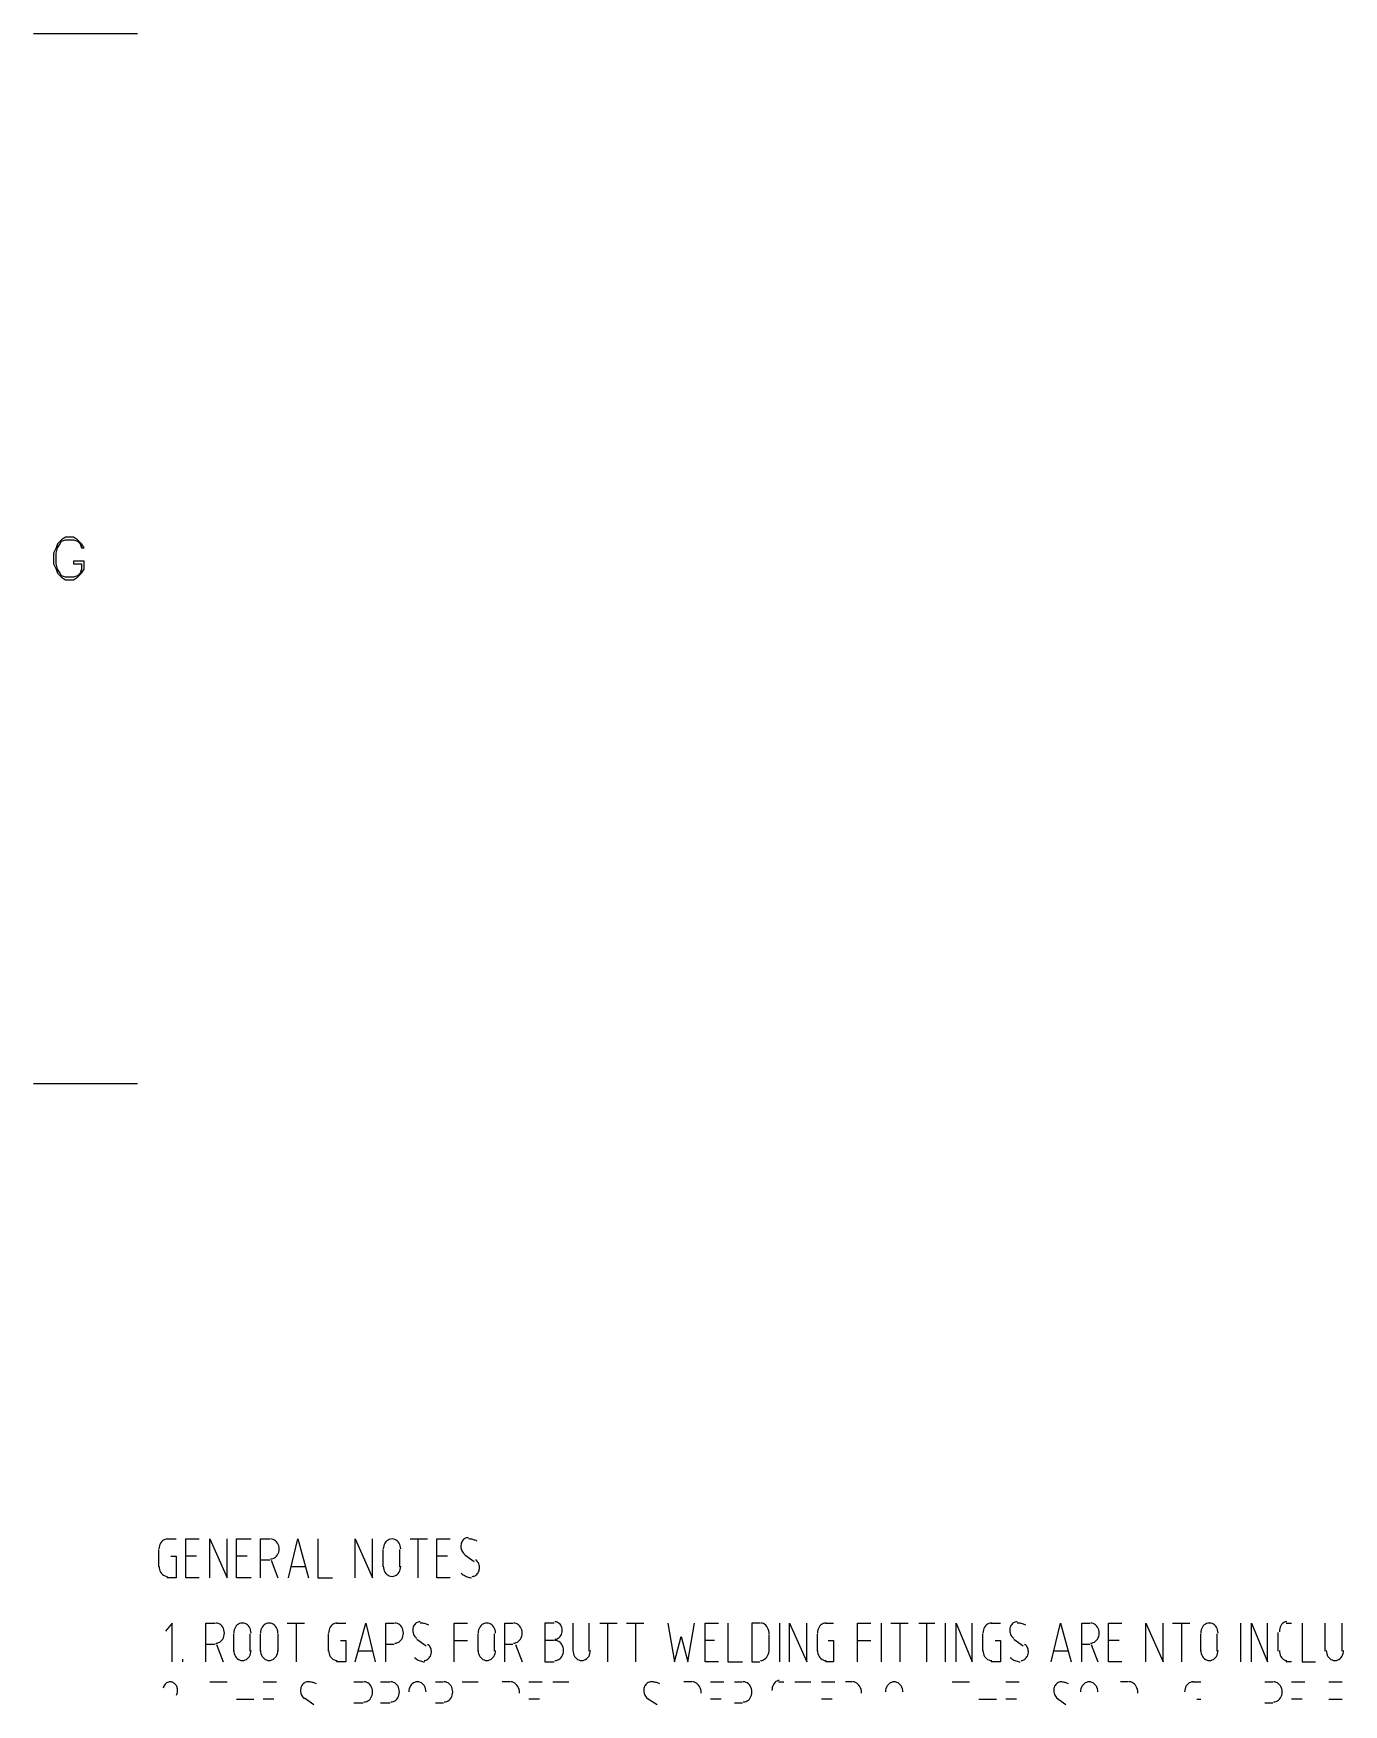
# Model space of a CAD drawing. Header units: millimetres. Extents: x 43 to 869, y -758 to -34.
# Drawn here: x 42.9 to 160.6, y -757.7 to -607.6 of the extents above; entities that cross this region are included whole.
import ezdxf

# ---------------------------------------------------------------- set-up
doc = ezdxf.new("R2010")
doc.units = ezdxf.units.MM
doc.layers.add('PDF_LINES', color=4, linetype='Continuous')

msp = doc.modelspace()

# ---------------------------------------------------------------- linework, layer by layer
at = {"layer": 'PDF_LINES'}
for p, q in [((42.88, -607.6), (52.24, -607.6)), ((45.76, -652.84), (45.4, -653.08)), ((46.48, -652.84), (45.76, -652.84)), ((46.84, -653.08), (46.48, -652.84)), ((44.92, -653.8), (44.68, -654.28)), ((44.68, -654.28), (44.68, -655.24)), ((45.04, -653.44), (44.92, -653.8)), ((44.92, -654.28), (45.04, -653.8)), ((44.92, -655.24), (44.92, -654.28)), ((45.4, -653.08), (45.04, -653.44)), ((45.04, -653.8), (45.28, -653.44)), ((45.28, -653.44), (45.4, -653.2)), ((45.4, -653.2), (45.76, -653.08)), ((45.76, -653.08), (46.48, -653.08)), ((46.48, -653.08), (46.84, -653.2)), ((47.2, -653.44), (46.84, -653.08)), ((46.84, -653.2), (47.08, -653.44)), ((47.08, -653.44), (47.2, -653.8)), ((47.44, -653.8), (47.2, -653.44)), ((47.2, -653.8), (47.44, -653.8)), ((44.68, -655.24), (44.92, -655.72)), ((45.04, -655.72), (44.92, -655.24)), ((44.92, -655.72), (45.04, -656.08)), ((45.28, -656.08), (45.04, -655.72)), ((46.48, -655), (46.48, -655.24)), ((47.44, -655), (46.48, -655)), ((46.48, -655.24), (47.2, -655.24)), ((47.2, -655.72), (47.08, -656.08)), ((47.2, -655.24), (47.2, -655.72)), ((47.2, -656.08), (47.44, -655.72)), ((47.44, -655.72), (47.44, -655)), ((45.04, -656.08), (45.4, -656.44)), ((45.4, -656.32), (45.28, -656.08)), ((45.76, -656.44), (45.4, -656.32)), ((45.4, -656.44), (45.76, -656.68)), ((46.48, -656.44), (45.76, -656.44)), ((45.76, -656.68), (46.48, -656.68)), ((46.84, -656.32), (46.48, -656.44)), ((46.48, -656.68), (46.84, -656.44)), ((47.08, -656.08), (46.84, -656.32)), ((46.84, -656.44), (47.2, -656.08)), ((42.88, -701.92), (52.24, -701.92)), ((54.48, -743.01), (54.39, -743.1)), ((54.58, -742.94), (54.48, -743.01)), ((54.69, -742.89), (54.58, -742.94)), ((54.81, -742.85), (54.69, -742.89)), ((54.94, -742.84), (54.81, -742.85)), ((54.88, -742.84), (55.72, -742.84)), ((56.56, -746.32), (56.56, -742.84)), ((56.56, -742.84), (57.76, -742.84)), ((58.72, -746.32), (58.72, -742.84)), ((58.72, -742.84), (60.28, -746.32)), ((60.28, -746.32), (60.28, -742.84)), ((61.12, -746.32), (61.12, -742.84)), ((61.12, -742.84), (62.44, -742.84)), ((63.28, -746.32), (63.28, -742.84)), ((63.28, -742.84), (64.12, -742.84)), ((64.31, -742.85), (64.18, -742.84)), ((64.43, -742.89), (64.31, -742.85)), ((64.54, -742.94), (64.43, -742.89)), ((64.64, -743.01), (64.54, -742.94)), ((64.73, -743.1), (64.64, -743.01)), ((65.8, -746.32), (66.64, -742.84)), ((66.64, -742.84), (67.6, -746.32)), ((68.44, -742.84), (68.44, -746.32)), ((71.8, -746.32), (71.8, -742.84)), ((71.8, -742.84), (73.36, -746.32)), ((73.36, -746.32), (73.36, -742.84)), ((74.64, -743.01), (74.55, -743.1)), ((74.74, -742.94), (74.64, -743.01)), ((74.85, -742.89), (74.74, -742.94)), ((74.97, -742.85), (74.85, -742.89)), ((75.1, -742.84), (74.97, -742.85)), ((75.23, -742.85), (75.1, -742.84)), ((75.35, -742.89), (75.23, -742.85)), ((75.46, -742.94), (75.35, -742.89)), ((75.56, -743.01), (75.46, -742.94)), ((75.65, -743.1), (75.56, -743.01)), ((76.72, -742.84), (78.28, -742.84)), ((77.44, -746.32), (77.44, -742.84)), ((79.12, -746.32), (79.12, -742.84)), ((79.12, -742.84), (80.32, -742.84)), ((81.41, -743.04), (81.36, -743.12)), ((81.47, -742.96), (81.41, -743.04)), ((81.53, -742.89), (81.47, -742.96)), ((81.6, -742.83), (81.53, -742.89)), ((81.68, -742.78), (81.6, -742.83)), ((81.76, -742.75), (81.68, -742.78)), ((81.85, -742.73), (81.76, -742.75)), ((81.94, -742.72), (81.85, -742.73)), ((82.04, -742.84), (81.96, -742.84)), ((82.12, -742.85), (82.04, -742.84)), ((82.2, -742.86), (82.12, -742.85)), ((82.27, -742.87), (82.2, -742.86)), ((82.35, -742.89), (82.27, -742.87)), ((82.43, -742.91), (82.35, -742.89)), ((82.51, -742.94), (82.43, -742.91)), ((82.58, -742.96), (82.51, -742.94)), ((82.66, -742.99), (82.58, -742.96)), ((82.73, -743.03), (82.66, -742.99)), ((54.17, -743.59), (54.16, -743.74)), ((54.16, -745.36), (54.16, -743.8)), ((54.2, -743.46), (54.17, -743.59)), ((54.25, -743.33), (54.2, -743.46)), ((54.31, -743.21), (54.25, -743.33)), ((54.39, -743.1), (54.31, -743.21)), ((55.24, -744.4), (55.72, -744.4)), ((55.72, -744.4), (55.72, -746.32)), ((57.52, -744.4), (56.56, -744.4)), ((62.08, -744.4), (61.12, -744.4)), ((64.31, -744.63), (64.43, -744.59)), ((64.43, -744.59), (64.54, -744.54)), ((64.54, -744.54), (64.64, -744.47)), ((64.64, -744.47), (64.73, -744.38)), ((64.81, -743.21), (64.73, -743.1)), ((64.73, -744.38), (64.81, -744.27)), ((64.87, -743.33), (64.81, -743.21)), ((64.81, -744.27), (64.87, -744.15)), ((64.92, -743.46), (64.87, -743.33)), ((64.87, -744.15), (64.92, -744.02)), ((64.95, -743.59), (64.92, -743.46)), ((64.92, -744.02), (64.95, -743.89)), ((64.96, -743.74), (64.95, -743.59)), ((64.95, -743.89), (64.96, -743.74)), ((74.33, -743.59), (74.32, -743.74)), ((74.32, -745.36), (74.32, -743.8)), ((74.36, -743.46), (74.33, -743.59)), ((74.41, -743.33), (74.36, -743.46)), ((74.47, -743.21), (74.41, -743.33)), ((74.55, -743.1), (74.47, -743.21)), ((75.73, -743.21), (75.65, -743.1)), ((75.79, -743.33), (75.73, -743.21)), ((75.76, -743.8), (75.76, -745.36)), ((75.84, -743.46), (75.79, -743.33)), ((75.87, -743.59), (75.84, -743.46)), ((75.88, -743.74), (75.87, -743.59)), ((80.08, -744.4), (79.12, -744.4)), ((81.3, -743.32), (81.28, -743.43)), ((81.28, -743.43), (81.28, -743.53)), ((81.28, -743.53), (81.29, -743.63)), ((81.29, -743.63), (81.31, -743.73)), ((81.32, -743.22), (81.3, -743.32)), ((81.31, -743.73), (81.34, -743.83)), ((81.36, -743.12), (81.32, -743.22)), ((81.34, -743.83), (81.38, -743.92)), ((81.38, -743.92), (81.43, -744)), ((81.43, -744), (81.49, -744.08)), ((81.49, -744.08), (81.56, -744.14)), ((81.56, -744.14), (81.64, -744.2)), ((81.64, -744.28), (82.48, -744.88)), ((54.16, -745.3), (54.17, -745.45)), ((54.17, -745.45), (54.2, -745.58)), ((54.2, -745.58), (54.25, -745.71)), ((54.25, -745.71), (54.31, -745.83)), ((54.31, -745.83), (54.39, -745.94)), ((54.39, -745.94), (54.48, -746.03)), ((54.48, -746.03), (54.58, -746.1)), ((64.12, -744.76), (63.28, -744.76)), ((64.18, -744.64), (64.31, -744.63)), ((64.24, -744.76), (64.84, -746.32)), ((67.36, -745.36), (66.04, -745.36)), ((74.32, -745.3), (74.33, -745.45)), ((74.33, -745.45), (74.36, -745.58)), ((74.36, -745.58), (74.41, -745.71)), ((74.41, -745.71), (74.47, -745.83)), ((74.47, -745.83), (74.55, -745.94)), ((74.55, -745.94), (74.64, -746.03)), ((74.64, -746.03), (74.74, -746.1)), ((75.46, -746.1), (75.56, -746.03)), ((75.56, -746.03), (75.65, -745.94)), ((75.65, -745.94), (75.73, -745.83)), ((75.73, -745.83), (75.79, -745.71)), ((75.79, -745.71), (75.84, -745.58)), ((75.84, -745.58), (75.87, -745.45)), ((75.87, -745.45), (75.88, -745.3)), ((81.31, -745.93), (81.4, -746)), ((81.4, -746), (81.48, -746.06)), ((81.48, -746.06), (81.57, -746.11)), ((82.56, -746.14), (82.64, -746.09)), ((82.68, -744.78), (82.6, -744.72)), ((82.64, -746.09), (82.71, -746.03)), ((82.75, -744.84), (82.68, -744.78)), ((82.71, -746.03), (82.77, -745.96)), ((82.81, -744.92), (82.75, -744.84)), ((82.77, -745.96), (82.83, -745.88)), ((82.86, -745), (82.81, -744.92)), ((82.83, -745.88), (82.88, -745.8)), ((82.9, -745.09), (82.86, -745)), ((82.88, -745.8), (82.92, -745.7)), ((82.93, -745.19), (82.9, -745.09)), ((82.92, -745.7), (82.94, -745.6)), ((82.95, -745.29), (82.93, -745.19)), ((82.94, -745.6), (82.96, -745.49)), ((82.96, -745.39), (82.95, -745.29)), ((82.96, -745.49), (82.96, -745.39)), ((54.58, -746.1), (54.69, -746.15)), ((54.69, -746.15), (54.81, -746.19)), ((54.81, -746.19), (54.94, -746.2)), ((55.72, -746.32), (54.88, -746.32)), ((57.76, -746.32), (56.56, -746.32)), ((62.44, -746.32), (61.12, -746.32)), ((68.44, -746.32), (69.76, -746.32)), ((74.74, -746.1), (74.85, -746.15)), ((74.85, -746.15), (74.97, -746.19)), ((74.97, -746.19), (75.1, -746.2)), ((75.1, -746.2), (75.23, -746.19)), ((75.23, -746.19), (75.35, -746.15)), ((75.35, -746.15), (75.46, -746.1)), ((80.32, -746.32), (79.12, -746.32)), ((81.57, -746.11), (81.66, -746.16)), ((81.66, -746.16), (81.75, -746.21)), ((81.75, -746.21), (81.84, -746.24)), ((81.84, -746.24), (81.94, -746.27)), ((81.94, -746.27), (82.03, -746.29)), ((82.03, -746.29), (82.13, -746.31)), ((82.13, -746.31), (82.23, -746.32)), ((82.3, -746.2), (82.39, -746.19)), ((82.39, -746.19), (82.48, -746.17)), ((82.48, -746.17), (82.56, -746.14)), ((55.36, -750.4), (54.76, -751.12)), ((55.36, -753.88), (55.36, -750.4)), ((58.36, -753.88), (58.36, -750.4)), ((58.36, -750.4), (59.2, -750.4)), ((59.39, -750.41), (59.26, -750.4)), ((59.51, -750.45), (59.39, -750.41)), ((59.62, -750.5), (59.51, -750.45)), ((59.72, -750.57), (59.62, -750.5)), ((59.81, -750.66), (59.72, -750.57)), ((61.2, -750.57), (61.11, -750.66)), ((61.3, -750.5), (61.2, -750.57)), ((61.41, -750.45), (61.3, -750.5)), ((61.53, -750.41), (61.41, -750.45)), ((61.66, -750.4), (61.53, -750.41)), ((61.79, -750.41), (61.66, -750.4)), ((61.91, -750.45), (61.79, -750.41)), ((62.02, -750.5), (61.91, -750.45)), ((62.12, -750.57), (62.02, -750.5)), ((62.21, -750.66), (62.12, -750.57)), ((63.6, -750.57), (63.51, -750.66)), ((63.7, -750.5), (63.6, -750.57)), ((63.81, -750.45), (63.7, -750.5)), ((63.93, -750.41), (63.81, -750.45)), ((64.06, -750.4), (63.93, -750.41)), ((64.19, -750.41), (64.06, -750.4)), ((64.31, -750.45), (64.19, -750.41)), ((64.42, -750.5), (64.31, -750.45)), ((64.52, -750.57), (64.42, -750.5)), ((64.61, -750.66), (64.52, -750.57)), ((65.68, -750.4), (67.24, -750.4)), ((66.52, -753.88), (66.52, -750.4)), ((69.72, -750.57), (69.63, -750.66)), ((69.82, -750.5), (69.72, -750.57)), ((69.93, -750.45), (69.82, -750.5)), ((70.05, -750.41), (69.93, -750.45)), ((70.18, -750.4), (70.05, -750.41)), ((70.12, -750.4), (70.96, -750.4)), ((71.8, -753.88), (72.76, -750.4)), ((72.76, -750.4), (73.6, -753.88)), ((74.56, -753.88), (74.56, -750.4)), ((74.56, -750.4), (75.28, -750.4)), ((75.47, -750.41), (75.34, -750.4)), ((75.59, -750.45), (75.47, -750.41)), ((75.7, -750.5), (75.59, -750.45)), ((75.8, -750.57), (75.7, -750.5)), ((75.89, -750.66), (75.8, -750.57)), ((77.09, -750.6), (77.04, -750.68)), ((77.15, -750.52), (77.09, -750.6)), ((77.21, -750.45), (77.15, -750.52)), ((77.28, -750.39), (77.21, -750.45)), ((77.36, -750.34), (77.28, -750.39)), ((77.44, -750.31), (77.36, -750.34)), ((77.53, -750.29), (77.44, -750.31)), ((77.62, -750.28), (77.53, -750.29)), ((77.72, -750.4), (77.64, -750.4)), ((77.8, -750.41), (77.72, -750.4)), ((77.88, -750.42), (77.8, -750.41)), ((77.95, -750.43), (77.88, -750.42)), ((78.03, -750.45), (77.95, -750.43)), ((78.11, -750.47), (78.03, -750.45)), ((78.19, -750.5), (78.11, -750.47)), ((78.26, -750.52), (78.19, -750.5)), ((78.34, -750.55), (78.26, -750.52)), ((78.41, -750.59), (78.34, -750.55)), ((80.68, -753.88), (80.68, -750.4)), ((80.68, -750.4), (81.88, -750.4)), ((83.16, -750.57), (83.07, -750.66)), ((83.26, -750.5), (83.16, -750.57)), ((83.37, -750.45), (83.26, -750.5)), ((83.49, -750.41), (83.37, -750.45)), ((83.62, -750.4), (83.49, -750.41)), ((83.75, -750.41), (83.62, -750.4)), ((83.87, -750.45), (83.75, -750.41)), ((83.98, -750.5), (83.87, -750.45)), ((84.08, -750.57), (83.98, -750.5)), ((84.17, -750.66), (84.08, -750.57)), ((85.24, -753.88), (85.24, -750.4)), ((85.24, -750.4), (85.96, -750.4)), ((86.15, -750.41), (86.02, -750.4)), ((86.27, -750.45), (86.15, -750.41)), ((86.38, -750.5), (86.27, -750.45)), ((86.48, -750.57), (86.38, -750.5)), ((86.57, -750.66), (86.48, -750.57)), ((89.68, -750.4), (88.84, -750.4)), ((88.84, -750.4), (88.84, -753.88)), ((89.85, -750.29), (89.74, -750.28)), ((89.95, -750.32), (89.85, -750.29)), ((90.04, -750.37), (89.95, -750.32)), ((90.13, -750.43), (90.04, -750.37)), ((90.21, -750.51), (90.13, -750.43)), ((90.27, -750.6), (90.21, -750.51)), ((90.33, -750.7), (90.27, -750.6)), ((91.36, -750.4), (91.36, -752.92)), ((92.8, -752.92), (92.8, -750.4)), ((93.76, -750.4), (95.32, -750.4)), ((94.48, -753.88), (94.48, -750.4)), ((96.16, -750.4), (97.72, -750.4)), ((97, -753.88), (97, -750.4)), ((99.88, -750.4), (100.48, -753.88)), ((101.68, -753.88), (102.28, -750.4)), ((103.24, -753.88), (103.24, -750.4)), ((103.24, -750.4), (104.44, -750.4)), ((105.28, -750.4), (105.28, -753.88)), ((108.16, -750.4), (107.44, -750.4)), ((107.44, -750.4), (107.44, -753.88)), ((108.35, -750.41), (108.22, -750.4)), ((108.47, -750.45), (108.35, -750.41)), ((108.58, -750.51), (108.47, -750.45)), ((108.68, -750.6), (108.58, -750.51)), ((108.77, -750.7), (108.68, -750.6)), ((109.96, -753.88), (109.96, -750.4)), ((110.8, -753.88), (110.8, -750.4)), ((110.8, -750.4), (112.36, -753.88)), ((112.36, -753.88), (112.36, -750.4)), ((113.64, -750.57), (113.55, -750.66)), ((113.74, -750.5), (113.64, -750.57)), ((113.85, -750.45), (113.74, -750.5)), ((113.97, -750.41), (113.85, -750.45)), ((114.1, -750.4), (113.97, -750.41)), ((114.04, -750.4), (114.76, -750.4)), ((116.92, -753.88), (116.92, -750.4)), ((116.92, -750.4), (118.12, -750.4)), ((119.08, -753.88), (119.08, -750.4)), ((119.92, -750.4), (121.48, -750.4)), ((120.76, -753.88), (120.76, -750.4)), ((122.44, -750.4), (123.88, -750.4)), ((123.16, -753.88), (123.16, -750.4)), ((124.84, -753.88), (124.84, -750.4)), ((125.8, -753.88), (125.8, -750.4)), ((125.8, -750.4), (127.24, -753.88)), ((127.24, -753.88), (127.24, -750.4)), ((128.52, -750.57), (128.43, -750.66)), ((128.62, -750.5), (128.52, -750.57)), ((128.73, -750.45), (128.62, -750.5)), ((128.85, -750.41), (128.73, -750.45)), ((128.98, -750.4), (128.85, -750.41)), ((128.92, -750.4), (129.76, -750.4)), ((130.73, -750.6), (130.68, -750.68)), ((130.79, -750.52), (130.73, -750.6)), ((130.85, -750.45), (130.79, -750.52)), ((130.92, -750.39), (130.85, -750.45)), ((131, -750.34), (130.92, -750.39)), ((131.08, -750.31), (131, -750.34)), ((131.17, -750.29), (131.08, -750.31)), ((131.26, -750.28), (131.17, -750.29)), ((131.36, -750.4), (131.28, -750.4)), ((131.44, -750.41), (131.36, -750.4)), ((131.52, -750.42), (131.44, -750.41)), ((131.59, -750.43), (131.52, -750.42)), ((131.67, -750.45), (131.59, -750.43)), ((131.75, -750.47), (131.67, -750.45)), ((131.83, -750.5), (131.75, -750.47)), ((131.9, -750.52), (131.83, -750.5)), ((131.98, -750.55), (131.9, -750.52)), ((132.05, -750.59), (131.98, -750.55)), ((134.32, -753.88), (135.16, -750.4)), ((135.16, -750.4), (136.12, -753.88)), ((137.08, -753.88), (137.08, -750.4)), ((137.08, -750.4), (137.8, -750.4)), ((137.99, -750.41), (137.86, -750.4)), ((138.11, -750.45), (137.99, -750.41)), ((138.22, -750.5), (138.11, -750.45)), ((138.32, -750.57), (138.22, -750.5)), ((138.41, -750.66), (138.32, -750.57)), ((139.48, -753.88), (139.48, -750.4)), ((139.48, -750.4), (140.68, -750.4)), ((142.84, -753.88), (142.84, -750.4)), ((142.84, -750.4), (144.4, -753.88)), ((144.4, -753.88), (144.4, -750.4)), ((145.24, -750.4), (146.8, -750.4)), ((146.08, -753.88), (146.08, -750.4)), ((148.08, -750.57), (147.99, -750.66)), ((148.18, -750.5), (148.08, -750.57)), ((148.29, -750.45), (148.18, -750.5)), ((148.41, -750.41), (148.29, -750.45)), ((148.54, -750.4), (148.41, -750.41)), ((148.67, -750.41), (148.54, -750.4)), ((148.79, -750.45), (148.67, -750.41)), ((148.9, -750.5), (148.79, -750.45)), ((149, -750.57), (148.9, -750.5)), ((149.09, -750.66), (149, -750.57)), ((151.36, -753.88), (151.36, -750.4)), ((152.32, -753.88), (152.32, -750.4)), ((152.32, -750.4), (153.76, -753.88)), ((153.76, -753.88), (153.76, -750.4)), ((155.03, -750.54), (154.97, -750.65)), ((155.11, -750.45), (155.03, -750.54)), ((155.2, -750.38), (155.11, -750.45)), ((155.29, -750.33), (155.2, -750.38)), ((155.39, -750.29), (155.29, -750.33)), ((155.5, -750.28), (155.39, -750.29)), ((155.44, -750.4), (155.92, -750.4)), ((156.88, -750.4), (156.88, -753.88)), ((158.92, -750.4), (158.92, -752.92)), ((160.48, -752.92), (160.48, -750.4)), ((59.51, -752.15), (59.62, -752.1)), ((59.62, -752.1), (59.72, -752.03)), ((59.72, -752.03), (59.81, -751.94)), ((59.89, -750.77), (59.81, -750.66)), ((59.81, -751.94), (59.89, -751.83)), ((59.95, -750.89), (59.89, -750.77)), ((59.89, -751.83), (59.95, -751.71)), ((60, -751.02), (59.95, -750.89)), ((59.95, -751.71), (60, -751.58)), ((60.03, -751.15), (60, -751.02)), ((60, -751.58), (60.03, -751.45)), ((60.04, -751.3), (60.03, -751.15)), ((60.03, -751.45), (60.04, -751.3)), ((60.89, -751.15), (60.88, -751.3)), ((60.88, -752.92), (60.88, -751.36)), ((60.92, -751.02), (60.89, -751.15)), ((60.97, -750.89), (60.92, -751.02)), ((61.03, -750.77), (60.97, -750.89)), ((61.11, -750.66), (61.03, -750.77)), ((62.29, -750.77), (62.21, -750.66)), ((62.35, -750.89), (62.29, -750.77)), ((62.32, -751.36), (62.32, -752.92)), ((62.4, -751.02), (62.35, -750.89)), ((62.43, -751.15), (62.4, -751.02)), ((62.44, -751.3), (62.43, -751.15)), ((63.29, -751.15), (63.28, -751.3)), ((63.28, -752.92), (63.28, -751.36)), ((63.32, -751.02), (63.29, -751.15)), ((63.37, -750.89), (63.32, -751.02)), ((63.43, -750.77), (63.37, -750.89)), ((63.51, -750.66), (63.43, -750.77)), ((64.69, -750.77), (64.61, -750.66)), ((64.75, -750.89), (64.69, -750.77)), ((64.8, -751.02), (64.75, -750.89)), ((64.83, -751.15), (64.8, -751.02)), ((64.84, -751.3), (64.83, -751.15)), ((64.84, -751.36), (64.84, -752.92)), ((69.41, -751.15), (69.4, -751.3)), ((69.4, -752.92), (69.4, -751.36)), ((69.44, -751.02), (69.41, -751.15)), ((69.49, -750.89), (69.44, -751.02)), ((69.55, -750.77), (69.49, -750.89)), ((69.63, -750.66), (69.55, -750.77)), ((70.48, -751.96), (70.96, -751.96)), ((70.96, -751.96), (70.96, -753.88)), ((75.59, -752.15), (75.7, -752.1)), ((75.7, -752.1), (75.8, -752.03)), ((75.8, -752.03), (75.89, -751.94)), ((75.97, -750.77), (75.89, -750.66)), ((75.89, -751.94), (75.97, -751.83)), ((76.03, -750.89), (75.97, -750.77)), ((75.97, -751.83), (76.03, -751.71)), ((76.08, -751.02), (76.03, -750.89)), ((76.03, -751.71), (76.08, -751.58)), ((76.11, -751.15), (76.08, -751.02)), ((76.08, -751.58), (76.11, -751.45)), ((76.12, -751.3), (76.11, -751.15)), ((76.11, -751.45), (76.12, -751.3)), ((76.98, -750.88), (76.96, -750.99)), ((76.96, -750.99), (76.96, -751.09)), ((76.96, -751.09), (76.97, -751.19)), ((76.97, -751.19), (76.99, -751.29)), ((77, -750.78), (76.98, -750.88)), ((76.99, -751.29), (77.02, -751.39)), ((77.04, -750.68), (77, -750.78)), ((77.02, -751.39), (77.06, -751.48)), ((77.06, -751.48), (77.11, -751.56)), ((77.11, -751.56), (77.17, -751.64)), ((77.17, -751.64), (77.24, -751.7)), ((77.24, -751.7), (77.32, -751.76)), ((77.32, -751.84), (78.16, -752.44)), ((80.68, -751.96), (81.88, -751.96)), ((82.85, -751.15), (82.84, -751.3)), ((82.84, -752.92), (82.84, -751.36)), ((82.88, -751.02), (82.85, -751.15)), ((82.93, -750.89), (82.88, -751.02)), ((82.99, -750.77), (82.93, -750.89)), ((83.07, -750.66), (82.99, -750.77)), ((84.25, -750.77), (84.17, -750.66)), ((84.31, -750.89), (84.25, -750.77)), ((84.28, -751.36), (84.28, -752.92)), ((84.36, -751.02), (84.31, -750.89)), ((84.39, -751.15), (84.36, -751.02)), ((84.4, -751.3), (84.39, -751.15)), ((86.27, -752.15), (86.38, -752.1)), ((86.38, -752.1), (86.48, -752.03)), ((86.48, -752.03), (86.57, -751.94)), ((86.65, -750.77), (86.57, -750.66)), ((86.57, -751.94), (86.65, -751.83)), ((86.71, -750.89), (86.65, -750.77)), ((86.65, -751.83), (86.71, -751.71)), ((86.76, -751.02), (86.71, -750.89)), ((86.71, -751.71), (86.76, -751.58)), ((86.79, -751.15), (86.76, -751.02)), ((86.76, -751.58), (86.79, -751.45)), ((86.8, -751.3), (86.79, -751.15)), ((86.79, -751.45), (86.8, -751.3)), ((89.68, -751.96), (88.84, -751.96)), ((89.74, -751.84), (89.85, -751.83)), ((89.87, -751.97), (89.74, -751.96)), ((89.85, -751.83), (89.95, -751.8)), ((89.99, -752.01), (89.87, -751.97)), ((89.95, -751.8), (90.04, -751.75)), ((90.1, -752.06), (89.99, -752.01)), ((90.04, -751.75), (90.13, -751.69)), ((90.2, -752.13), (90.1, -752.06)), ((90.13, -751.69), (90.21, -751.61)), ((90.21, -751.61), (90.27, -751.52)), ((90.27, -751.52), (90.33, -751.42)), ((90.37, -750.81), (90.33, -750.7)), ((90.33, -751.42), (90.37, -751.31)), ((90.39, -750.93), (90.37, -750.81)), ((90.37, -751.31), (90.39, -751.19)), ((90.4, -751.06), (90.39, -750.93)), ((90.39, -751.19), (90.4, -751.06)), ((100.48, -753.88), (101.08, -751.6)), ((101.08, -751.6), (101.68, -753.88)), ((104.08, -751.96), (103.24, -751.96)), ((108.85, -750.82), (108.77, -750.7)), ((108.91, -750.95), (108.85, -750.82)), ((108.96, -751.1), (108.91, -750.95)), ((108.99, -751.25), (108.96, -751.1)), ((109, -751.42), (108.99, -751.25)), ((109, -752.8), (109, -751.48)), ((113.33, -751.15), (113.32, -751.3)), ((113.32, -752.92), (113.32, -751.36)), ((113.36, -751.02), (113.33, -751.15)), ((113.41, -750.89), (113.36, -751.02)), ((113.47, -750.77), (113.41, -750.89)), ((113.55, -750.66), (113.47, -750.77)), ((114.28, -751.96), (114.76, -751.96)), ((114.76, -751.96), (114.76, -753.88)), ((116.92, -751.96), (118.12, -751.96)), ((128.21, -751.15), (128.2, -751.3)), ((128.2, -752.92), (128.2, -751.36)), ((128.24, -751.02), (128.21, -751.15)), ((128.29, -750.89), (128.24, -751.02)), ((128.35, -750.77), (128.29, -750.89)), ((128.43, -750.66), (128.35, -750.77)), ((129.28, -751.96), (129.76, -751.96)), ((129.76, -751.96), (129.76, -753.88)), ((130.62, -750.88), (130.6, -750.99)), ((130.6, -750.99), (130.6, -751.09)), ((130.6, -751.09), (130.61, -751.19)), ((130.61, -751.19), (130.63, -751.29)), ((130.64, -750.78), (130.62, -750.88)), ((130.63, -751.29), (130.66, -751.39)), ((130.68, -750.68), (130.64, -750.78)), ((130.66, -751.39), (130.7, -751.48)), ((130.7, -751.48), (130.75, -751.56)), ((130.75, -751.56), (130.81, -751.64)), ((130.81, -751.64), (130.88, -751.7)), ((130.88, -751.7), (130.96, -751.76)), ((130.96, -751.84), (131.8, -752.44)), ((138.11, -752.15), (138.22, -752.1)), ((138.22, -752.1), (138.32, -752.03)), ((138.32, -752.03), (138.41, -751.94)), ((138.49, -750.77), (138.41, -750.66)), ((138.41, -751.94), (138.49, -751.83)), ((138.55, -750.89), (138.49, -750.77)), ((138.49, -751.83), (138.55, -751.71)), ((138.6, -751.02), (138.55, -750.89)), ((138.55, -751.71), (138.6, -751.58)), ((138.63, -751.15), (138.6, -751.02)), ((138.6, -751.58), (138.63, -751.45)), ((138.64, -751.3), (138.63, -751.15)), ((138.63, -751.45), (138.64, -751.3)), ((140.44, -751.96), (139.48, -751.96)), ((147.77, -751.15), (147.76, -751.3)), ((147.76, -752.92), (147.76, -751.36)), ((147.8, -751.02), (147.77, -751.15)), ((147.85, -750.89), (147.8, -751.02)), ((147.91, -750.77), (147.85, -750.89)), ((147.99, -750.66), (147.91, -750.77)), ((149.17, -750.77), (149.09, -750.66)), ((149.23, -750.89), (149.17, -750.77)), ((149.2, -751.36), (149.2, -752.92)), ((149.28, -751.02), (149.23, -750.89)), ((149.31, -751.15), (149.28, -751.02)), ((149.32, -751.3), (149.31, -751.15)), ((154.72, -752.92), (154.72, -751.24)), ((154.85, -751.03), (154.84, -751.18)), ((154.87, -750.9), (154.85, -751.03)), ((154.91, -750.77), (154.87, -750.9)), ((154.97, -750.65), (154.91, -750.77)), ((59.2, -752.32), (58.36, -752.32)), ((59.26, -752.2), (59.39, -752.19)), ((59.32, -752.32), (59.92, -753.88)), ((59.39, -752.19), (59.51, -752.15)), ((60.88, -752.86), (60.89, -753.01)), ((60.89, -753.01), (60.92, -753.14)), ((60.92, -753.14), (60.97, -753.27)), ((60.97, -753.27), (61.03, -753.39)), ((61.03, -753.39), (61.11, -753.5)), ((61.11, -753.5), (61.2, -753.59)), ((61.2, -753.59), (61.3, -753.66)), ((62.02, -753.66), (62.12, -753.59)), ((62.12, -753.59), (62.21, -753.5)), ((62.21, -753.5), (62.29, -753.39)), ((62.29, -753.39), (62.35, -753.27)), ((62.35, -753.27), (62.4, -753.14)), ((62.4, -753.14), (62.43, -753.01)), ((62.43, -753.01), (62.44, -752.86)), ((63.28, -752.86), (63.29, -753.01)), ((63.29, -753.01), (63.32, -753.14)), ((63.32, -753.14), (63.37, -753.27)), ((63.37, -753.27), (63.43, -753.39)), ((63.43, -753.39), (63.51, -753.5)), ((63.51, -753.5), (63.6, -753.59)), ((63.6, -753.59), (63.7, -753.66)), ((64.42, -753.66), (64.52, -753.59)), ((64.52, -753.59), (64.61, -753.5)), ((64.61, -753.5), (64.69, -753.39)), ((64.69, -753.39), (64.75, -753.27)), ((64.75, -753.27), (64.8, -753.14)), ((64.8, -753.14), (64.83, -753.01)), ((64.83, -753.01), (64.84, -752.86)), ((69.4, -752.86), (69.41, -753.01)), ((69.41, -753.01), (69.44, -753.14)), ((69.44, -753.14), (69.49, -753.27)), ((69.49, -753.27), (69.55, -753.39)), ((69.55, -753.39), (69.63, -753.5)), ((69.63, -753.5), (69.72, -753.59)), ((69.72, -753.59), (69.82, -753.66)), ((73.36, -752.92), (72.04, -752.92)), ((75.28, -752.32), (74.56, -752.32)), ((75.34, -752.2), (75.47, -752.19)), ((75.47, -752.19), (75.59, -752.15)), ((77.11, -753.49), (77.2, -753.56)), ((77.2, -753.56), (77.28, -753.62)), ((78.36, -752.34), (78.28, -752.28)), ((78.32, -753.65), (78.39, -753.59)), ((78.43, -752.4), (78.36, -752.34)), ((78.39, -753.59), (78.45, -753.52)), ((78.49, -752.48), (78.43, -752.4)), ((78.45, -753.52), (78.51, -753.44)), ((78.54, -752.56), (78.49, -752.48)), ((78.51, -753.44), (78.56, -753.36)), ((78.58, -752.65), (78.54, -752.56)), ((78.56, -753.36), (78.6, -753.26)), ((78.61, -752.75), (78.58, -752.65)), ((78.6, -753.26), (78.62, -753.16)), ((78.63, -752.85), (78.61, -752.75)), ((78.62, -753.16), (78.64, -753.05)), ((78.64, -752.95), (78.63, -752.85)), ((78.64, -753.05), (78.64, -752.95)), ((82.84, -752.86), (82.85, -753.01)), ((82.85, -753.01), (82.88, -753.14)), ((82.88, -753.14), (82.93, -753.27)), ((82.93, -753.27), (82.99, -753.39)), ((82.99, -753.39), (83.07, -753.5)), ((83.07, -753.5), (83.16, -753.59)), ((83.16, -753.59), (83.26, -753.66)), ((83.98, -753.66), (84.08, -753.59)), ((84.08, -753.59), (84.17, -753.5)), ((84.17, -753.5), (84.25, -753.39)), ((84.25, -753.39), (84.31, -753.27)), ((84.31, -753.27), (84.36, -753.14)), ((84.36, -753.14), (84.39, -753.01)), ((84.39, -753.01), (84.4, -752.86)), ((85.96, -752.32), (85.24, -752.32)), ((86.02, -752.2), (86.15, -752.19)), ((86.15, -752.19), (86.27, -752.15)), ((86.2, -752.32), (86.8, -753.88)), ((90.1, -753.66), (90.2, -753.59)), ((90.29, -752.22), (90.2, -752.13)), ((90.2, -753.59), (90.29, -753.5)), ((90.37, -752.33), (90.29, -752.22)), ((90.29, -753.5), (90.37, -753.39)), ((90.43, -752.45), (90.37, -752.33)), ((90.37, -753.39), (90.43, -753.27)), ((90.48, -752.58), (90.43, -752.45)), ((90.43, -753.27), (90.48, -753.14)), ((90.51, -752.71), (90.48, -752.58)), ((90.48, -753.14), (90.51, -753.01)), ((90.52, -752.86), (90.51, -752.71)), ((90.51, -753.01), (90.52, -752.86)), ((91.36, -752.86), (91.37, -753.01)), ((91.37, -753.01), (91.4, -753.14)), ((91.4, -753.14), (91.45, -753.27)), ((91.45, -753.27), (91.51, -753.39)), ((91.51, -753.39), (91.59, -753.5)), ((91.59, -753.5), (91.68, -753.59)), ((91.68, -753.59), (91.78, -753.66)), ((92.5, -753.66), (92.6, -753.59)), ((92.6, -753.59), (92.69, -753.5)), ((92.69, -753.5), (92.77, -753.39)), ((92.77, -753.39), (92.83, -753.27)), ((92.83, -753.27), (92.88, -753.14)), ((92.88, -753.14), (92.91, -753.01)), ((92.91, -753.01), (92.92, -752.86)), ((108.58, -753.65), (108.68, -753.56)), ((108.68, -753.56), (108.77, -753.46)), ((108.77, -753.46), (108.85, -753.34)), ((108.85, -753.34), (108.91, -753.21)), ((108.91, -753.21), (108.96, -753.06)), ((108.96, -753.06), (108.99, -752.91)), ((108.99, -752.91), (109, -752.74)), ((113.32, -752.86), (113.33, -753.01)), ((113.33, -753.01), (113.36, -753.14)), ((113.36, -753.14), (113.41, -753.27)), ((113.41, -753.27), (113.47, -753.39)), ((113.47, -753.39), (113.55, -753.5)), ((113.55, -753.5), (113.64, -753.59)), ((113.64, -753.59), (113.74, -753.66)), ((128.2, -752.86), (128.21, -753.01)), ((128.21, -753.01), (128.24, -753.14)), ((128.24, -753.14), (128.29, -753.27)), ((128.29, -753.27), (128.35, -753.39)), ((128.35, -753.39), (128.43, -753.5)), ((128.43, -753.5), (128.52, -753.59)), ((128.52, -753.59), (128.62, -753.66)), ((130.63, -753.49), (130.72, -753.56)), ((130.72, -753.56), (130.8, -753.62)), ((132, -752.34), (131.92, -752.28)), ((131.96, -753.65), (132.03, -753.59)), ((132.07, -752.4), (132, -752.34)), ((132.03, -753.59), (132.09, -753.52)), ((132.13, -752.48), (132.07, -752.4)), ((132.09, -753.52), (132.15, -753.44)), ((132.18, -752.56), (132.13, -752.48)), ((132.15, -753.44), (132.2, -753.36)), ((132.22, -752.65), (132.18, -752.56)), ((132.2, -753.36), (132.24, -753.26)), ((132.25, -752.75), (132.22, -752.65)), ((132.24, -753.26), (132.26, -753.16)), ((132.27, -752.85), (132.25, -752.75)), ((132.26, -753.16), (132.28, -753.05)), ((132.28, -752.95), (132.27, -752.85)), ((132.28, -753.05), (132.28, -752.95)), ((135.88, -752.92), (134.56, -752.92)), ((137.8, -752.32), (137.08, -752.32)), ((137.86, -752.2), (137.99, -752.19)), ((137.92, -752.32), (138.52, -753.88)), ((137.99, -752.19), (138.11, -752.15)), ((147.76, -752.86), (147.77, -753.01)), ((147.77, -753.01), (147.8, -753.14)), ((147.8, -753.14), (147.85, -753.27)), ((147.85, -753.27), (147.91, -753.39)), ((147.91, -753.39), (147.99, -753.5)), ((147.99, -753.5), (148.08, -753.59)), ((148.08, -753.59), (148.18, -753.66)), ((148.9, -753.66), (149, -753.59)), ((149, -753.59), (149.09, -753.5)), ((149.09, -753.5), (149.17, -753.39)), ((149.17, -753.39), (149.23, -753.27)), ((149.23, -753.27), (149.28, -753.14)), ((149.28, -753.14), (149.31, -753.01)), ((149.31, -753.01), (149.32, -752.86)), ((154.84, -752.86), (154.85, -753.01)), ((154.85, -753.01), (154.87, -753.14)), ((154.87, -753.14), (154.91, -753.27)), ((154.91, -753.27), (154.97, -753.39)), ((154.97, -753.39), (155.03, -753.5)), ((155.03, -753.5), (155.11, -753.59)), ((155.11, -753.59), (155.2, -753.66)), ((159.04, -752.86), (159.05, -753.01)), ((159.05, -753.01), (159.08, -753.14)), ((159.08, -753.14), (159.13, -753.27)), ((159.13, -753.27), (159.19, -753.39)), ((159.19, -753.39), (159.27, -753.5)), ((159.27, -753.5), (159.36, -753.59)), ((159.36, -753.59), (159.46, -753.66)), ((160.18, -753.66), (160.28, -753.59)), ((160.28, -753.59), (160.37, -753.5)), ((160.37, -753.5), (160.45, -753.39)), ((160.45, -753.39), (160.51, -753.27)), ((160.51, -753.27), (160.56, -753.14)), ((160.56, -753.14), (160.59, -753.01)), ((160.59, -753.01), (160.6, -752.86)), ((56.32, -753.88), (56.32, -753.64)), ((61.3, -753.66), (61.41, -753.71)), ((61.41, -753.71), (61.53, -753.75)), ((61.53, -753.75), (61.66, -753.76)), ((61.66, -753.76), (61.79, -753.75)), ((61.79, -753.75), (61.91, -753.71)), ((61.91, -753.71), (62.02, -753.66)), ((63.7, -753.66), (63.81, -753.71)), ((63.81, -753.71), (63.93, -753.75)), ((63.93, -753.75), (64.06, -753.76)), ((64.06, -753.76), (64.19, -753.75)), ((64.19, -753.75), (64.31, -753.71)), ((64.31, -753.71), (64.42, -753.66)), ((69.82, -753.66), (69.93, -753.71)), ((69.93, -753.71), (70.05, -753.75)), ((70.05, -753.75), (70.18, -753.76)), ((70.96, -753.88), (70.12, -753.88)), ((77.28, -753.62), (77.37, -753.67)), ((77.37, -753.67), (77.46, -753.72)), ((77.46, -753.72), (77.55, -753.77)), ((77.55, -753.77), (77.64, -753.8)), ((77.64, -753.8), (77.74, -753.83)), ((77.74, -753.83), (77.83, -753.85)), ((77.83, -753.85), (77.93, -753.87)), ((77.93, -753.87), (78.03, -753.88)), ((77.98, -753.76), (78.07, -753.75)), ((78.07, -753.75), (78.16, -753.73)), ((78.16, -753.73), (78.24, -753.7)), ((78.24, -753.7), (78.32, -753.65)), ((83.26, -753.66), (83.37, -753.71)), ((83.37, -753.71), (83.49, -753.75)), ((83.49, -753.75), (83.62, -753.76)), ((83.62, -753.76), (83.75, -753.75)), ((83.75, -753.75), (83.87, -753.71)), ((83.87, -753.71), (83.98, -753.66)), ((88.84, -753.88), (89.68, -753.88)), ((89.74, -753.76), (89.87, -753.75)), ((89.87, -753.75), (89.99, -753.71)), ((89.99, -753.71), (90.1, -753.66)), ((91.78, -753.66), (91.89, -753.71)), ((91.89, -753.71), (92.01, -753.75)), ((92.01, -753.75), (92.14, -753.76)), ((92.14, -753.76), (92.27, -753.75)), ((92.27, -753.75), (92.39, -753.71)), ((92.39, -753.71), (92.5, -753.66)), ((104.44, -753.88), (103.24, -753.88)), ((105.28, -753.88), (106.6, -753.88)), ((107.44, -753.88), (108.16, -753.88)), ((108.22, -753.76), (108.35, -753.75)), ((108.35, -753.75), (108.47, -753.71)), ((108.47, -753.71), (108.58, -753.65)), ((113.74, -753.66), (113.85, -753.71)), ((113.85, -753.71), (113.97, -753.75)), ((113.97, -753.75), (114.1, -753.76)), ((114.76, -753.88), (114.04, -753.88)), ((128.62, -753.66), (128.73, -753.71)), ((128.73, -753.71), (128.85, -753.75)), ((128.85, -753.75), (128.98, -753.76)), ((129.76, -753.88), (128.92, -753.88)), ((130.8, -753.62), (130.89, -753.67)), ((130.89, -753.67), (130.98, -753.72)), ((130.98, -753.72), (131.07, -753.77)), ((131.07, -753.77), (131.16, -753.8)), ((131.16, -753.8), (131.26, -753.83)), ((131.26, -753.83), (131.35, -753.85)), ((131.35, -753.85), (131.45, -753.87)), ((131.45, -753.87), (131.55, -753.88)), ((131.62, -753.76), (131.71, -753.75)), ((131.71, -753.75), (131.8, -753.73)), ((131.8, -753.73), (131.88, -753.7)), ((131.88, -753.7), (131.96, -753.65)), ((140.68, -753.88), (139.48, -753.88)), ((148.18, -753.66), (148.29, -753.71)), ((148.29, -753.71), (148.41, -753.75)), ((148.41, -753.75), (148.54, -753.76)), ((148.54, -753.76), (148.67, -753.75)), ((148.67, -753.75), (148.79, -753.71)), ((148.79, -753.71), (148.9, -753.66)), ((155.2, -753.66), (155.29, -753.71)), ((155.29, -753.71), (155.39, -753.75)), ((155.39, -753.75), (155.5, -753.76)), ((155.92, -753.88), (155.44, -753.88)), ((156.88, -753.88), (158.08, -753.88)), ((159.46, -753.66), (159.57, -753.71)), ((159.57, -753.71), (159.69, -753.75)), ((159.69, -753.75), (159.82, -753.76)), ((159.82, -753.76), (159.95, -753.75)), ((159.95, -753.75), (160.07, -753.71)), ((160.07, -753.71), (160.18, -753.66)), ((54.57, -756.15), (54.54, -756.25)), ((54.61, -756.06), (54.57, -756.15)), ((54.66, -755.98), (54.61, -756.06)), ((54.72, -755.9), (54.66, -755.98)), ((54.78, -755.84), (54.72, -755.9)), ((54.85, -755.78), (54.78, -755.84)), ((54.93, -755.74), (54.85, -755.78)), ((55.01, -755.71), (54.93, -755.74)), ((55.1, -755.69), (55.01, -755.71)), ((55.19, -755.68), (55.1, -755.69)), ((55.25, -755.68), (55.18, -755.68)), ((55.32, -755.7), (55.25, -755.68)), ((55.39, -755.72), (55.32, -755.7)), ((55.45, -755.75), (55.39, -755.72)), ((55.51, -755.79), (55.45, -755.75)), ((55.57, -755.83), (55.51, -755.79)), ((55.63, -755.88), (55.57, -755.83)), ((55.67, -755.94), (55.63, -755.88)), ((55.72, -756.01), (55.67, -755.94)), ((55.76, -756.08), (55.72, -756.01)), ((55.79, -756.16), (55.76, -756.08)), ((55.81, -756.23), (55.79, -756.16)), ((55.83, -756.32), (55.81, -756.23)), ((55.82, -756.64), (55.83, -756.56)), ((55.84, -756.4), (55.83, -756.32)), ((55.83, -756.56), (55.84, -756.48)), ((55.84, -756.48), (55.84, -756.4)), ((58.72, -755.68), (60.28, -755.68)), ((63.52, -755.68), (64.72, -755.68)), ((66.9, -756.28), (66.88, -756.39)), ((66.88, -756.39), (66.88, -756.49)), ((66.88, -756.49), (66.89, -756.59)), ((66.89, -756.59), (66.91, -756.69)), ((66.92, -756.18), (66.9, -756.28)), ((66.96, -756.08), (66.92, -756.18)), ((67.01, -756), (66.96, -756.08)), ((67.07, -755.92), (67.01, -756)), ((67.13, -755.85), (67.07, -755.92)), ((67.2, -755.79), (67.13, -755.85)), ((67.28, -755.74), (67.2, -755.79)), ((67.36, -755.71), (67.28, -755.74)), ((67.45, -755.69), (67.36, -755.71)), ((67.54, -755.68), (67.45, -755.69)), ((67.64, -755.68), (67.56, -755.68)), ((67.72, -755.69), (67.64, -755.68)), ((67.8, -755.7), (67.72, -755.69)), ((67.87, -755.71), (67.8, -755.7)), ((67.95, -755.73), (67.87, -755.71)), ((68.03, -755.75), (67.95, -755.73)), ((68.11, -755.78), (68.03, -755.75)), ((68.18, -755.8), (68.11, -755.78)), ((68.26, -755.83), (68.18, -755.8)), ((68.33, -755.87), (68.26, -755.83)), ((71.68, -755.68), (72.52, -755.68)), ((72.71, -755.69), (72.58, -755.68)), ((72.83, -755.73), (72.71, -755.69)), ((72.94, -755.78), (72.83, -755.73)), ((73.04, -755.85), (72.94, -755.78)), ((73.13, -755.94), (73.04, -755.85)), ((73.21, -756.05), (73.13, -755.94)), ((73.27, -756.17), (73.21, -756.05)), ((73.32, -756.3), (73.27, -756.17)), ((73.35, -756.43), (73.32, -756.3)), ((73.36, -756.58), (73.35, -756.43)), ((73.35, -756.73), (73.36, -756.58)), ((74.08, -755.68), (74.92, -755.68)), ((75.11, -755.69), (74.98, -755.68)), ((75.23, -755.73), (75.11, -755.69)), ((75.34, -755.78), (75.23, -755.73)), ((75.44, -755.85), (75.34, -755.78)), ((75.53, -755.94), (75.44, -755.85)), ((75.61, -756.05), (75.53, -755.94)), ((75.67, -756.17), (75.61, -756.05)), ((75.72, -756.3), (75.67, -756.17)), ((75.75, -756.43), (75.72, -756.3)), ((75.76, -756.58), (75.75, -756.43)), ((75.75, -756.73), (75.76, -756.58)), ((76.61, -756.43), (76.6, -756.58)), ((76.64, -756.3), (76.61, -756.43)), ((76.69, -756.17), (76.64, -756.3)), ((76.75, -756.05), (76.69, -756.17)), ((76.83, -755.94), (76.75, -756.05)), ((76.92, -755.85), (76.83, -755.94)), ((77.02, -755.78), (76.92, -755.85)), ((77.13, -755.73), (77.02, -755.78)), ((77.25, -755.69), (77.13, -755.73)), ((77.38, -755.68), (77.25, -755.69)), ((77.51, -755.69), (77.38, -755.68)), ((77.63, -755.73), (77.51, -755.69)), ((77.74, -755.78), (77.63, -755.73)), ((77.84, -755.85), (77.74, -755.78)), ((77.93, -755.94), (77.84, -755.85)), ((78.01, -756.05), (77.93, -755.94)), ((78.07, -756.17), (78.01, -756.05)), ((78.12, -756.3), (78.07, -756.17)), ((78.15, -756.43), (78.12, -756.3)), ((78.16, -756.58), (78.15, -756.43)), ((79, -755.68), (79.72, -755.68)), ((79.91, -755.69), (79.78, -755.68)), ((80.03, -755.73), (79.91, -755.69)), ((80.14, -755.78), (80.03, -755.73)), ((80.24, -755.85), (80.14, -755.78)), ((80.33, -755.94), (80.24, -755.85)), ((80.41, -756.05), (80.33, -755.94)), ((80.47, -756.17), (80.41, -756.05)), ((80.52, -756.3), (80.47, -756.17)), ((80.55, -756.43), (80.52, -756.3)), ((80.56, -756.58), (80.55, -756.43)), ((80.55, -756.73), (80.56, -756.58)), ((81.4, -755.68), (82.84, -755.68)), ((85.72, -755.68), (85, -755.68)), ((85.91, -755.69), (85.78, -755.68)), ((86.03, -755.73), (85.91, -755.69)), ((86.14, -755.79), (86.03, -755.73)), ((86.24, -755.88), (86.14, -755.79)), ((86.33, -755.98), (86.24, -755.88)), ((86.41, -756.1), (86.33, -755.98)), ((86.47, -756.23), (86.41, -756.1)), ((86.52, -756.38), (86.47, -756.23)), ((86.55, -756.53), (86.52, -756.38)), ((86.56, -756.7), (86.55, -756.53)), ((87.4, -755.68), (88.6, -755.68)), ((89.56, -755.68), (91, -755.68)), ((97.74, -756.28), (97.72, -756.39)), ((97.72, -756.39), (97.72, -756.49)), ((97.72, -756.49), (97.73, -756.59)), ((97.73, -756.59), (97.75, -756.69)), ((97.76, -756.18), (97.74, -756.28)), ((97.8, -756.08), (97.76, -756.18)), ((97.85, -756), (97.8, -756.08)), ((97.91, -755.92), (97.85, -756)), ((97.97, -755.85), (97.91, -755.92)), ((98.04, -755.79), (97.97, -755.85)), ((98.12, -755.74), (98.04, -755.79)), ((98.2, -755.71), (98.12, -755.74)), ((98.29, -755.69), (98.2, -755.71)), ((98.38, -755.68), (98.29, -755.69)), ((98.48, -755.68), (98.4, -755.68)), ((98.56, -755.69), (98.48, -755.68)), ((98.64, -755.7), (98.56, -755.69)), ((98.71, -755.71), (98.64, -755.7)), ((98.79, -755.73), (98.71, -755.71)), ((98.87, -755.75), (98.79, -755.73)), ((98.95, -755.78), (98.87, -755.75)), ((99.02, -755.8), (98.95, -755.78)), ((99.1, -755.83), (99.02, -755.8)), ((99.17, -755.87), (99.1, -755.83)), ((102.04, -755.68), (101.32, -755.68)), ((102.23, -755.69), (102.1, -755.68)), ((102.35, -755.73), (102.23, -755.69)), ((102.46, -755.79), (102.35, -755.73)), ((102.56, -755.88), (102.46, -755.79)), ((102.65, -755.98), (102.56, -755.88)), ((102.73, -756.1), (102.65, -755.98)), ((102.79, -756.23), (102.73, -756.1)), ((102.84, -756.38), (102.79, -756.23)), ((102.87, -756.53), (102.84, -756.38)), ((102.88, -756.7), (102.87, -756.53)), ((103.72, -755.68), (104.92, -755.68)), ((105.88, -755.68), (106.6, -755.68)), ((106.79, -755.69), (106.66, -755.68)), ((106.91, -755.73), (106.79, -755.69)), ((107.02, -755.78), (106.91, -755.73)), ((107.12, -755.85), (107.02, -755.78)), ((107.21, -755.94), (107.12, -755.85)), ((107.29, -756.05), (107.21, -755.94)), ((107.35, -756.17), (107.29, -756.05)), ((107.4, -756.3), (107.35, -756.17)), ((107.43, -756.43), (107.4, -756.3)), ((107.44, -756.58), (107.43, -756.43)), ((107.43, -756.73), (107.44, -756.58)), ((109.25, -756.31), (109.24, -756.46)), ((109.27, -756.18), (109.25, -756.31)), ((109.31, -756.05), (109.27, -756.18)), ((109.37, -755.93), (109.31, -756.05)), ((109.43, -755.82), (109.37, -755.93)), ((109.51, -755.73), (109.43, -755.82)), ((109.6, -755.66), (109.51, -755.73)), ((109.69, -755.61), (109.6, -755.66)), ((109.79, -755.57), (109.69, -755.61)), ((109.9, -755.56), (109.79, -755.57)), ((109.84, -755.68), (110.32, -755.68)), ((111.28, -755.68), (112.72, -755.68)), ((113.68, -755.68), (114.88, -755.68)), ((116.44, -755.68), (115.84, -755.68)), ((116.63, -755.69), (116.5, -755.68)), ((116.75, -755.73), (116.63, -755.69)), ((116.86, -755.79), (116.75, -755.73)), ((116.96, -755.88), (116.86, -755.79)), ((117.05, -755.98), (116.96, -755.88)), ((117.13, -756.1), (117.05, -755.98)), ((117.19, -756.23), (117.13, -756.1)), ((117.24, -756.38), (117.19, -756.23)), ((117.27, -756.53), (117.24, -756.38)), ((117.28, -756.7), (117.27, -756.53)), ((119.45, -756.43), (119.44, -756.58)), ((119.48, -756.3), (119.45, -756.43)), ((119.53, -756.17), (119.48, -756.3)), ((119.59, -756.05), (119.53, -756.17)), ((119.67, -755.94), (119.59, -756.05)), ((119.76, -755.85), (119.67, -755.94)), ((119.86, -755.78), (119.76, -755.85)), ((119.97, -755.73), (119.86, -755.78)), ((120.09, -755.69), (119.97, -755.73)), ((120.22, -755.68), (120.09, -755.69)), ((120.35, -755.69), (120.22, -755.68)), ((120.47, -755.73), (120.35, -755.69)), ((120.58, -755.78), (120.47, -755.73)), ((120.68, -755.85), (120.58, -755.78)), ((120.77, -755.94), (120.68, -755.85)), ((120.85, -756.05), (120.77, -755.94)), ((120.91, -756.17), (120.85, -756.05)), ((120.96, -756.3), (120.91, -756.17)), ((120.99, -756.43), (120.96, -756.3)), ((121, -756.58), (120.99, -756.43)), ((125.44, -755.68), (127, -755.68)), ((130.24, -755.68), (131.44, -755.68)), ((134.58, -756.28), (134.56, -756.39)), ((134.56, -756.39), (134.56, -756.49)), ((134.56, -756.49), (134.57, -756.59)), ((134.57, -756.59), (134.59, -756.69)), ((134.6, -756.18), (134.58, -756.28)), ((134.64, -756.08), (134.6, -756.18)), ((134.69, -756), (134.64, -756.08)), ((134.75, -755.92), (134.69, -756)), ((134.81, -755.85), (134.75, -755.92)), ((134.88, -755.79), (134.81, -755.85)), ((134.96, -755.74), (134.88, -755.79)), ((135.04, -755.71), (134.96, -755.74)), ((135.13, -755.69), (135.04, -755.71)), ((135.2, -755.68), (135.12, -755.68)), ((135.22, -755.68), (135.13, -755.69)), ((135.28, -755.69), (135.2, -755.68)), ((135.36, -755.7), (135.28, -755.69)), ((135.43, -755.71), (135.36, -755.7)), ((135.51, -755.73), (135.43, -755.71)), ((135.59, -755.75), (135.51, -755.73)), ((135.67, -755.78), (135.59, -755.75)), ((135.74, -755.8), (135.67, -755.78)), ((135.82, -755.83), (135.74, -755.8)), ((135.89, -755.87), (135.82, -755.83)), ((136.97, -756.43), (136.96, -756.58)), ((137, -756.3), (136.97, -756.43)), ((137.05, -756.17), (137, -756.3)), ((137.11, -756.05), (137.05, -756.17)), ((137.19, -755.94), (137.11, -756.05)), ((137.28, -755.85), (137.19, -755.94)), ((137.38, -755.78), (137.28, -755.85)), ((137.49, -755.73), (137.38, -755.78)), ((137.61, -755.69), (137.49, -755.73)), ((137.74, -755.68), (137.61, -755.69)), ((137.87, -755.69), (137.74, -755.68)), ((137.99, -755.73), (137.87, -755.69)), ((138.1, -755.78), (137.99, -755.73)), ((138.2, -755.85), (138.1, -755.78)), ((138.29, -755.94), (138.2, -755.85)), ((138.37, -756.05), (138.29, -755.94)), ((138.43, -756.17), (138.37, -756.05)), ((138.48, -756.3), (138.43, -756.17)), ((138.51, -756.43), (138.48, -756.3)), ((138.52, -756.58), (138.51, -756.43)), ((141.28, -755.68), (140.56, -755.68)), ((141.47, -755.69), (141.34, -755.68)), ((141.59, -755.73), (141.47, -755.69)), ((141.7, -755.79), (141.59, -755.73)), ((141.8, -755.88), (141.7, -755.79)), ((141.89, -755.98), (141.8, -755.88)), ((141.97, -756.1), (141.89, -755.98)), ((142.03, -756.23), (141.97, -756.1)), ((142.08, -756.38), (142.03, -756.23)), ((142.11, -756.53), (142.08, -756.38)), ((142.12, -756.7), (142.11, -756.53)), ((146.33, -756.43), (146.32, -756.58)), ((146.36, -756.3), (146.33, -756.43)), ((146.41, -756.17), (146.36, -756.3)), ((146.47, -756.05), (146.41, -756.17)), ((146.55, -755.94), (146.47, -756.05)), ((146.64, -755.85), (146.55, -755.94)), ((146.74, -755.78), (146.64, -755.85)), ((146.85, -755.73), (146.74, -755.78)), ((146.97, -755.69), (146.85, -755.73)), ((147.1, -755.68), (146.97, -755.69)), ((147.04, -755.68), (147.76, -755.68)), ((153.52, -755.68), (154.24, -755.68)), ((154.43, -755.69), (154.3, -755.68)), ((154.55, -755.73), (154.43, -755.69)), ((154.66, -755.78), (154.55, -755.73)), ((154.76, -755.85), (154.66, -755.78)), ((154.85, -755.94), (154.76, -755.85)), ((154.93, -756.05), (154.85, -755.94)), ((154.99, -756.17), (154.93, -756.05)), ((155.04, -756.3), (154.99, -756.17)), ((155.07, -756.43), (155.04, -756.3)), ((155.08, -756.58), (155.07, -756.43)), ((155.07, -756.73), (155.08, -756.58)), ((155.92, -755.68), (157.12, -755.68)), ((159.28, -755.68), (160.48, -755.68)), ((55.74, -756.87), (55.77, -756.8)), ((55.77, -756.8), (55.8, -756.72)), ((55.8, -756.72), (55.82, -756.64)), ((61.12, -757.24), (62.68, -757.24)), ((64.48, -757.24), (63.52, -757.24)), ((66.91, -756.69), (66.94, -756.79)), ((66.94, -756.79), (66.98, -756.88)), ((66.98, -756.88), (67.03, -756.96)), ((67.03, -756.96), (67.09, -757.04)), ((67.09, -757.04), (67.16, -757.1)), ((67.16, -757.1), (67.24, -757.16)), ((67.24, -757.12), (68.08, -757.72)), ((72.52, -757.6), (71.68, -757.6)), ((72.58, -757.48), (72.71, -757.47)), ((72.71, -757.47), (72.83, -757.43)), ((72.83, -757.43), (72.94, -757.38)), ((72.94, -757.38), (73.04, -757.31)), ((73.04, -757.31), (73.13, -757.22)), ((73.13, -757.22), (73.21, -757.11)), ((73.21, -757.11), (73.27, -756.99)), ((73.27, -756.99), (73.32, -756.86)), ((73.32, -756.86), (73.35, -756.73)), ((74.92, -757.6), (74.08, -757.6)), ((74.98, -757.48), (75.11, -757.47)), ((75.11, -757.47), (75.23, -757.43)), ((75.23, -757.43), (75.34, -757.38)), ((75.34, -757.38), (75.44, -757.31)), ((75.44, -757.31), (75.53, -757.22)), ((75.53, -757.22), (75.61, -757.11)), ((75.61, -757.11), (75.67, -756.99)), ((75.67, -756.99), (75.72, -756.86)), ((75.72, -756.86), (75.75, -756.73)), ((79.72, -757.6), (79, -757.6)), ((79.78, -757.48), (79.91, -757.47)), ((79.91, -757.47), (80.03, -757.43)), ((80.03, -757.43), (80.14, -757.38)), ((80.14, -757.38), (80.24, -757.31)), ((80.24, -757.31), (80.33, -757.22)), ((80.33, -757.22), (80.41, -757.11)), ((80.41, -757.11), (80.47, -756.99)), ((80.47, -756.99), (80.52, -756.86)), ((80.52, -756.86), (80.55, -756.73)), ((88.36, -757.24), (87.4, -757.24)), ((97.75, -756.69), (97.78, -756.79)), ((97.78, -756.79), (97.82, -756.88)), ((97.82, -756.88), (97.87, -756.96)), ((97.87, -756.96), (97.93, -757.04)), ((97.93, -757.04), (98, -757.1)), ((97.96, -757.12), (98.92, -757.72)), ((98, -757.1), (98.08, -757.16)), ((104.68, -757.24), (103.72, -757.24)), ((106.6, -757.6), (105.88, -757.6)), ((106.66, -757.48), (106.79, -757.47)), ((106.79, -757.47), (106.91, -757.43)), ((106.91, -757.43), (107.02, -757.38)), ((107.02, -757.38), (107.12, -757.31)), ((107.12, -757.31), (107.21, -757.22)), ((107.21, -757.22), (107.29, -757.11)), ((107.29, -757.11), (107.35, -756.99)), ((107.35, -756.99), (107.4, -756.86)), ((107.4, -756.86), (107.43, -756.73)), ((114.64, -757.24), (113.68, -757.24)), ((127.84, -757.24), (129.4, -757.24)), ((131.2, -757.24), (130.24, -757.24)), ((134.59, -756.69), (134.62, -756.79)), ((134.62, -756.79), (134.66, -756.88)), ((134.66, -756.88), (134.71, -756.96)), ((134.71, -756.96), (134.77, -757.04)), ((134.77, -757.04), (134.84, -757.1)), ((134.8, -757.12), (135.64, -757.72)), ((134.84, -757.1), (134.92, -757.16)), ((147.4, -757.24), (147.76, -757.24)), ((154.24, -757.6), (153.52, -757.6)), ((154.3, -757.48), (154.43, -757.47)), ((154.43, -757.47), (154.55, -757.43)), ((154.55, -757.43), (154.66, -757.38)), ((154.66, -757.38), (154.76, -757.31)), ((154.76, -757.31), (154.85, -757.22)), ((154.85, -757.22), (154.93, -757.11)), ((154.93, -757.11), (154.99, -756.99)), ((154.99, -756.99), (155.04, -756.86)), ((155.04, -756.86), (155.07, -756.73)), ((156.88, -757.24), (155.92, -757.24)), ((159.28, -757.24), (160.48, -757.24))]:
    msp.add_line(p, q, dxfattribs=at)

doc.saveas('drawing.dxf')
